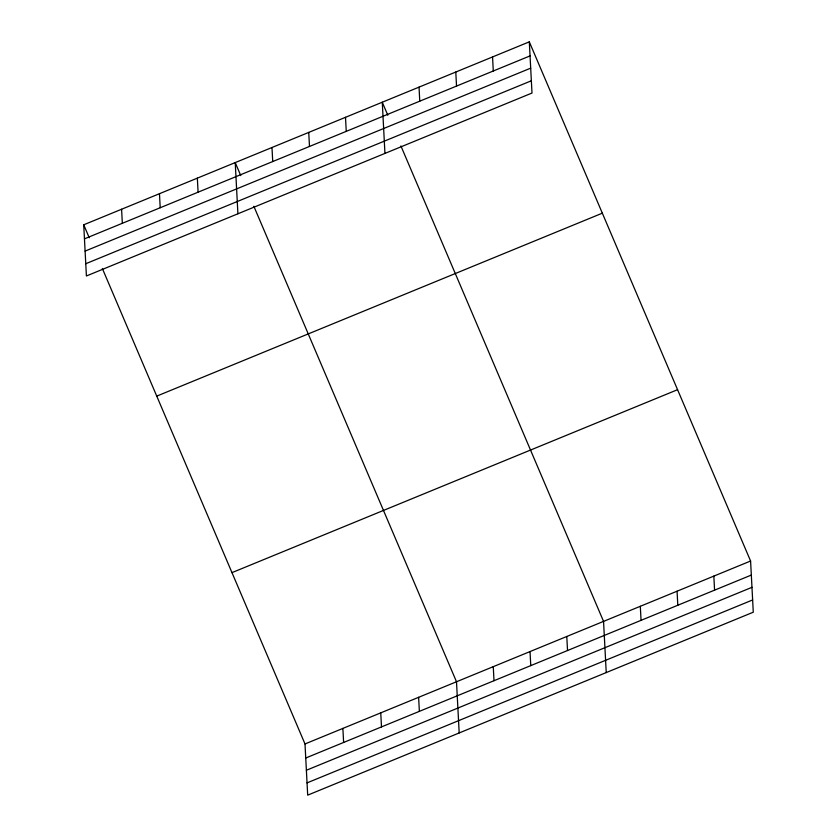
<?xml version="1.0" encoding="UTF-8"?>
<svg xmlns="http://www.w3.org/2000/svg" width="837" height="837" viewBox="0 0 837 837"><rect width="100%" height="100%" fill="white"/><g stroke="black" fill="none" stroke-linecap="round" stroke-linejoin="round"><path stroke-width="1.26" d="M529.308 41.85L531.997 93.043L86.41 275.98L83.721 224.797L529.308 41.85L750.59 561.02L753.279 612.203L307.692 795.15L305.003 743.957L102.355 268.51M84.464 238.838L530.051 55.901M85.102 251.1L530.689 68.153M85.761 263.728L531.349 80.781M156.749 396.121L602.337 213.173M231.985 572.634L677.572 389.686M305.003 743.957L750.59 561.02M305.746 758.008L751.333 575.061M306.384 770.26L751.971 587.323M307.043 782.888L752.63 599.951M387.803 115.213L382.268 102.219L384.947 153.412M400.902 145.941L603.55 621.389L606.229 672.582M240.763 175.592L235.228 162.587L237.907 213.78M253.862 206.31L456.5 681.757L459.189 732.95M83.721 224.797L89.266 237.792M713.835 576.107L714.568 590.158M677.07 591.204L677.803 605.256M640.315 606.291L641.048 620.343M566.785 636.476L567.528 650.527M530.03 651.573L530.763 665.624M492.554 56.947L493.286 70.988M493.265 666.66L493.997 680.711M455.788 72.034L456.531 86.085M419.034 87.132L419.766 101.183M418.626 697.305L419.368 711.356M380.751 712.862L381.494 726.903M345.503 117.316L346.246 131.367M342.877 728.41L343.62 742.461M308.748 132.403L309.481 146.454M271.983 147.5L272.726 161.551M197.344 178.145L198.087 192.196M159.469 193.692L160.212 207.743M121.595 209.24L122.338 223.291"/></g></svg>
